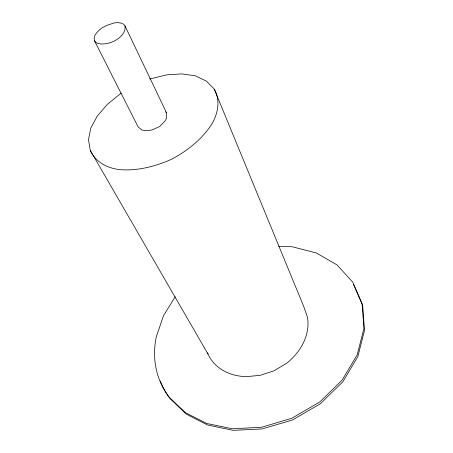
<?xml version="1.0" encoding="UTF-8"?>
<svg xmlns="http://www.w3.org/2000/svg" width="453" height="453" viewBox="0 0 453 453"><rect width="100%" height="100%" fill="white"/><g stroke="black" fill="none" stroke-linecap="round" stroke-linejoin="round"><path stroke-width="0.68" d="M175.249 296.721L163.459 315.798L156.24 337.004A109.422 87.571 -26.1 0 0 169.207 397.247M121.2 93.058L107.208 104.456L97.242 116.178L90.781 128.046L88.494 139.62L90.243 150.345L208.029 354.11A53.873 42.95 -26.2 0 0 246.415 376.636L260.169 375.333L274.037 370.814L286.715 363.198A54.603 43.522 -26.3 0 0 307.474 317.236L303.736 306.494L214.286 89.196L206.551 81.172L195.356 75.81L181.806 73.901L166.817 74.836L149.654 79.026M278.708 246.557L292.049 246.726L316.251 252.916L336.953 264.869L352.711 282.106L362.117 303.748L363.901 328.595L357.224 354.767L342.151 380.078L319.75 401.964L291.891 418.221L261.562 427.264L232.446 428.781L206.8 423.504L185.368 412.643L169.196 397.258M165.577 111.902L166.494 112.723L166.613 117.922L165.147 120.849L159.643 126.529L152.146 129.915L148.431 130.566L145.005 130.583L141.88 129.966L138.04 126.806L94.4 40.544L94.105 38.205L94.841 35.566L96.665 32.769L99.252 30.034L102.537 27.559L106.393 25.532L114.36 22.871L118.029 22.65L121.178 23.103L123.607 24.219L125.051 26.031L166.494 112.723M170.254 398.816L186.376 414.189L207.695 425.039L233.199 430.35L262.162 428.929L292.468 419.982L320.345 403.765L342.802 381.851L357.842 356.579L364.506 330.367L362.711 305.565L353.606 284.592M94.4 40.544L95.708 42.435C105.39 47.888 126.676 38.16 125.051 26.031M90.243 150.345C95.464 162.236 107.678 168.329 120.085 169.677C137.978 170.991 155.555 166.387 171.795 159.133C187.752 150.639 202.185 139.099 211.993 123.748C218.103 113.25 220.6 100.204 214.286 89.196M207.695 352.808L208.029 354.11M170.266 398.81A109.15 87.531 -26.1 0 1 160.322 380.967"/></g></svg>
